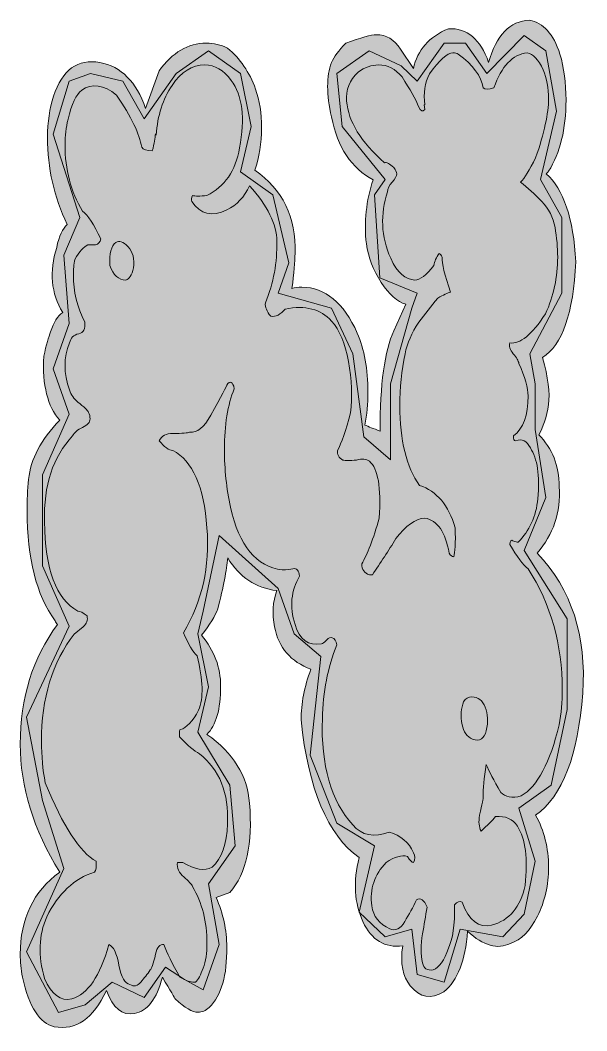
# Model space of a CAD drawing. Extents: x 320 to 1608, y -1070 to -806.
# Drawn here: x 1301.3 to 1448.8, y -1069.9 to -806.5 of the extents above; entities that cross this region are included whole.
import ezdxf

# ---------------------------------------------------------------- set-up
doc = ezdxf.new("R2010")
doc.units = 0
doc.header["$MEASUREMENT"] = 0
doc.layers.add('katman 1', color=7, linetype='Continuous')

# ---------------------------------------------------------------- blocks, each defined once
blk = doc.blocks.new('block 2')
at = {"layer": 'katman 1', "true_color": 0xffffff}
h = blk.add_hatch(color=7, dxfattribs=at)
h.dxf.hatch_style = 2
edge = h.paths.add_edge_path()
edge.add_spline(control_points=[(1447.79, -981.88), (1446.6, -998.05), (1442.52, -1008.65), (1435.53, -1013.69), (1437.77, -1017.68), (1438.89, -1022.2), (1438.89, -1027.23), (1438.89, -1031.85), (1437.93, -1036.11), (1436.01, -1039.99), (1434.09, -1043.88), (1431.73, -1046.24), (1428.95, -1047.07), (1425.63, -1048.76), (1421.91, -1047.7), (1417.8, -1043.92), (1417.27, -1051.48), (1415.22, -1056.73), (1411.64, -1059.67), (1408.32, -1061.77), (1405.4, -1061.25), (1402.88, -1058.1), (1400.89, -1055.79), (1400.23, -1052.32), (1400.9, -1047.7), (1396.25, -1048.33), (1392.8, -1046.24), (1390.55, -1041.41), (1388.29, -1036.58), (1387.96, -1031.01), (1389.55, -1024.71), (1381.33, -1018.84), (1376.29, -1006.87), (1374.43, -988.81), (1374.43, -984.62), (1375.29, -980.21), (1377, -975.59), (1371.73, -973.7), (1368.57, -970.03), (1367.51, -964.56), (1366.85, -961.21), (1367.05, -958.06), (1368.11, -955.12), (1362.65, -954.49), (1358.38, -951.65), (1355.32, -946.61), (1355.06, -949.76), (1354.19, -954.17), (1352.73, -959.84), (1352.06, -961.73), (1350.66, -964.04), (1348.53, -966.77), (1351.83, -970.76), (1353.48, -975.17), (1353.48, -979.99), (1353.48, -986.09), (1352.29, -990.28), (1349.92, -992.59), (1356.77, -997.42), (1360.46, -1003.41), (1360.99, -1010.54), (1361.91, -1021.04), (1360.2, -1028.81), (1355.85, -1033.85), (1355.85, -1033.85), (1352.29, -1035.11), (1352.29, -1035.11), (1354.13, -1039.31), (1355.06, -1043.61), (1355.06, -1048.02), (1355.19, -1055.37), (1353.68, -1060.62), (1350.53, -1063.76), (1349.6, -1064.61), (1348.62, -1065.02), (1347.57, -1065.02), (1346.13, -1065.02), (1344.15, -1063.87), (1341.66, -1061.56), (1341.53, -1061.35), (1340.41, -1059.46), (1338.31, -1055.89), (1336.87, -1061.56), (1334.44, -1064.71), (1331.02, -1065.34), (1327.87, -1065.97), (1325.44, -1063.98), (1323.73, -1059.36), (1320.32, -1066.71), (1315.79, -1069.85), (1310.14, -1068.8), (1306.33, -1067.97), (1303.57, -1063.66), (1301.87, -1055.89), (1301.47, -1053.8), (1301.28, -1051.8), (1301.28, -1049.91), (1301.28, -1040.67), (1304.7, -1033.53), (1311.56, -1028.49), (1304.7, -1017.37), (1301.28, -1006.24), (1301.28, -995.11), (1301.28, -983.14), (1304.5, -972.75), (1310.96, -963.93), (1310.7, -963.73), (1310.5, -963.41), (1310.37, -962.99), (1305.49, -956.27), (1303.06, -946.72), (1303.06, -934.33), (1303.06, -931.61), (1303.19, -928.87), (1303.45, -926.14), (1303.98, -920.9), (1306.68, -915.75), (1311.56, -910.71), (1308.39, -907.14), (1307.01, -901.58), (1307.4, -894.02), (1308.06, -891.08), (1308.66, -888.98), (1309.18, -887.72), (1309.98, -885.2), (1311.03, -883.53), (1312.35, -882.68), (1309.31, -877.65), (1308.79, -871.98), (1310.77, -865.68), (1311.42, -862.74), (1312.35, -860.75), (1313.53, -859.69), (1310.11, -852.56), (1308.39, -845), (1308.39, -837.02), (1308.39, -833.04), (1308.92, -829.46), (1309.98, -826.31), (1312.22, -819.38), (1316.23, -816.45), (1322.04, -817.5), (1327.57, -818.55), (1331.53, -822.53), (1333.9, -829.46), (1333.9, -829.46), (1337.46, -819.7), (1337.46, -819.7), (1340.89, -814.87), (1344.97, -812.46), (1349.72, -812.46), (1351.7, -812.46), (1353.54, -812.88), (1355.26, -813.72), (1358.55, -816.45), (1360.99, -820.01), (1362.57, -824.42), (1363.62, -827.37), (1364.15, -830.72), (1364.15, -834.5), (1364.15, -838.49), (1363.56, -842.17), (1362.37, -845.52), (1369.62, -850.56), (1373.12, -857.81), (1372.85, -867.25), (1372.85, -869.35), (1372.59, -872.4), (1372.06, -876.39), (1372.85, -876.18), (1373.71, -876.07), (1374.63, -876.07), (1380.69, -876.07), (1385.51, -880.06), (1389.07, -888.04), (1390.91, -892.24), (1391.83, -897.38), (1391.83, -903.47), (1391.83, -906.41), (1391.57, -909.25), (1391.04, -911.97), (1391.96, -912.4), (1393.28, -912.92), (1395, -913.55), (1395, -901.37), (1396.18, -892.66), (1398.56, -887.41), (1398.56, -887.41), (1401.72, -880.48), (1401.72, -880.48), (1399.48, -879.85), (1397.34, -877.96), (1395.29, -874.81), (1393.25, -871.66), (1391.96, -868.31), (1391.44, -864.73), (1390.78, -859.06), (1391.37, -853.5), (1393.22, -848.04), (1387.55, -845.11), (1383.93, -839.65), (1382.34, -831.67), (1381.02, -825.79), (1381.02, -821.07), (1382.34, -817.5), (1383, -816.03), (1384.25, -814.35), (1386.1, -812.46), (1390.05, -810.99), (1392.69, -810.25), (1394.01, -810.25), (1396.65, -810.25), (1398.76, -811.51), (1400.34, -814.03), (1400.34, -814.03), (1403.7, -819.07), (1403.7, -819.07), (1404.75, -814.24), (1407.78, -810.78), (1412.79, -808.68), (1417.67, -808.47), (1421.16, -811.41), (1423.27, -817.5), (1425.25, -810.35), (1428.81, -806.68), (1433.95, -806.47), (1437.51, -807.1), (1440.14, -810.05), (1441.86, -815.29), (1442.91, -818.86), (1443.44, -822.85), (1443.44, -827.26), (1443.44, -834.82), (1441.92, -841.01), (1438.89, -845.84), (1438.76, -846.05), (1438.56, -846.26), (1438.3, -846.47), (1442.78, -850.46), (1445.35, -858.12), (1446.01, -869.46), (1445.35, -882.9), (1442.45, -891.19), (1437.31, -894.34), (1438.76, -899.59), (1439.29, -903.68), (1438.89, -906.62), (1438.37, -909.98), (1437.51, -912.6), (1436.32, -914.49), (1439.88, -918.06), (1441.66, -922.58), (1441.66, -928.03), (1442.06, -934.75), (1440.14, -940.53), (1435.93, -945.35), (1444.89, -954.8), (1448.84, -966.98), (1447.79, -981.88)], knot_values=[0, 0, 0, 0, 1, 1, 1, 2, 2, 2, 3, 3, 3, 4, 4, 4, 5, 5, 5, 6, 6, 6, 7, 7, 7, 8, 8, 8, 9, 9, 9, 10, 10, 10, 11, 11, 11, 12, 12, 12, 13, 13, 13, 14, 14, 14, 15, 15, 15, 16, 16, 16, 17, 17, 17, 18, 18, 18, 19, 19, 19, 20, 20, 20, 21, 21, 21, 22, 22, 22, 23, 23, 23, 24, 24, 24, 25, 25, 25, 26, 26, 26, 27, 27, 27, 28, 28, 28, 29, 29, 29, 30, 30, 30, 31, 31, 31, 32, 32, 32, 33, 33, 33, 34, 34, 34, 35, 35, 35, 36, 36, 36, 37, 37, 37, 38, 38, 38, 39, 39, 39, 40, 40, 40, 41, 41, 41, 42, 42, 42, 43, 43, 43, 44, 44, 44, 45, 45, 45, 46, 46, 46, 47, 47, 47, 48, 48, 48, 49, 49, 49, 50, 50, 50, 51, 51, 51, 52, 52, 52, 53, 53, 53, 54, 54, 54, 55, 55, 55, 56, 56, 56, 57, 57, 57, 58, 58, 58, 59, 59, 59, 60, 60, 60, 61, 61, 61, 62, 62, 62, 63, 63, 63, 64, 64, 64, 65, 65, 65, 66, 66, 66, 67, 67, 67, 68, 68, 68, 69, 69, 69, 70, 70, 70, 71, 71, 71, 72, 72, 72, 73, 73, 73, 74, 74, 74, 75, 75, 75, 76, 76, 76, 77, 77, 77, 78, 78, 78, 79, 79, 79, 80, 80, 80, 81, 81, 81, 82, 82, 82, 83, 83, 83, 84, 84, 84, 85, 85, 85, 86, 86, 86, 86], degree=3, periodic=1)
edge = h.paths.add_edge_path()
edge.add_spline(control_points=[(1441.66, -990.07), (1442.19, -987.13), (1442.45, -984.09), (1442.45, -980.94), (1442.45, -969.18), (1439.49, -958.69), (1433.56, -949.45), (1432.24, -948.4), (1430.65, -946.3), (1428.81, -943.15), (1428.94, -942.1), (1429.2, -941.79), (1429.6, -942.2), (1430.26, -942.42), (1430.72, -942.52), (1430.98, -942.52), (1433.88, -939.58), (1435.6, -935.8), (1436.13, -931.18), (1436.65, -925.1), (1435.99, -920.69), (1434.15, -917.96), (1433.22, -916.07), (1431.97, -915.44), (1430.39, -916.07), (1429.86, -916.07), (1429.67, -915.65), (1429.8, -914.81), (1432.3, -912.92), (1433.56, -909.45), (1433.56, -904.41), (1433.56, -902.32), (1432.76, -899.48), (1431.18, -895.91), (1431.05, -895.28), (1430.56, -894.44), (1429.7, -893.39), (1428.84, -892.34), (1428.54, -891.4), (1428.81, -890.56), (1431.44, -890.98), (1434.54, -888.46), (1438.1, -883), (1440.21, -878.38), (1441.27, -873.45), (1441.27, -868.2), (1441.27, -865.68), (1441.03, -863.11), (1440.57, -860.48), (1440.11, -857.86), (1438.96, -855.6), (1437.11, -853.71), (1435.27, -851.82), (1433.42, -850.14), (1431.58, -848.67), (1432.63, -847.62), (1433.95, -845.52), (1435.53, -842.37), (1437.77, -835.87), (1438.89, -830.72), (1438.89, -826.94), (1438.89, -824.22), (1438.43, -821.7), (1437.51, -819.38), (1436.19, -816.66), (1434.81, -815.19), (1433.36, -814.98), (1429.53, -815.4), (1426.63, -818.44), (1424.66, -824.11), (1423.2, -824.53), (1422.28, -824.53), (1421.89, -824.11), (1421.36, -821.07), (1419.19, -818.13), (1415.36, -815.3), (1414.97, -815.08), (1414.51, -814.98), (1413.98, -814.98), (1412.53, -814.98), (1410.49, -816.81), (1407.85, -820.46), (1406.66, -822.82), (1406.27, -825.51), (1406.66, -828.52), (1406.66, -828.52), (1406.47, -828.52), (1406.47, -828.52), (1406.47, -828.52), (1406.66, -829.78), (1406.66, -829.78), (1406.14, -830.41), (1405.61, -830.2), (1405.08, -829.15), (1404.29, -827.05), (1402.84, -824.42), (1400.73, -821.27), (1399.02, -819.18), (1396.98, -818.12), (1394.6, -818.12), (1392.76, -818.12), (1390.98, -818.76), (1389.26, -820.01), (1387.02, -822.12), (1386.03, -824.64), (1386.3, -827.57), (1386.69, -832.82), (1389.99, -838.18), (1396.18, -843.63), (1396.71, -843.43), (1397.5, -843.84), (1398.56, -844.89), (1399.08, -845.52), (1399.35, -846.05), (1399.35, -846.47), (1399.35, -847.1), (1398.95, -847.84), (1398.16, -848.67), (1397.37, -849.51), (1396.98, -850.36), (1396.98, -851.19), (1395, -857.07), (1395.26, -862.84), (1397.77, -868.51), (1399.48, -872.29), (1401.59, -874.18), (1404.09, -874.18), (1405.41, -874.18), (1407.06, -872.92), (1409.04, -870.4), (1409.17, -869.35), (1409.63, -868.31), (1410.42, -867.25), (1410.68, -867.46), (1410.95, -867.78), (1411.21, -868.2), (1411.08, -869.88), (1411.8, -872.92), (1413.39, -877.33), (1412.6, -877.54), (1411.47, -878.07), (1410.03, -878.91), (1408.31, -881.01), (1406.66, -883.11), (1405.08, -885.2), (1403.23, -887.93), (1402.05, -890.67), (1401.52, -893.39), (1400.6, -897.8), (1400.14, -902.32), (1400.14, -906.93), (1400.14, -915.96), (1401.85, -922.89), (1405.28, -927.72), (1409.76, -929.19), (1412.86, -932.87), (1414.57, -938.74), (1414.7, -942.73), (1414.57, -945.25), (1414.18, -946.3), (1413.78, -946.3), (1413.39, -945.98), (1412.99, -945.35), (1412.07, -939.9), (1409.96, -936.85), (1406.66, -936.22), (1404.16, -936.43), (1401.65, -938.22), (1399.15, -941.57), (1397.17, -944.72), (1395.13, -947.87), (1393.02, -951.02), (1393.02, -951.02), (1392.23, -951.02), (1392.23, -951.02), (1390.91, -950.6), (1390.25, -949.66), (1390.25, -948.19), (1391.7, -945.67), (1393.22, -941.68), (1394.8, -936.22), (1395.33, -928.24), (1394.47, -923.31), (1392.23, -921.42), (1391.44, -920.79), (1390.32, -920.69), (1388.87, -921.1), (1387.15, -921.32), (1385.97, -921.32), (1385.31, -921.1), (1384.25, -920.48), (1383.79, -919.64), (1383.93, -918.59), (1384.98, -916.7), (1386.1, -913.44), (1387.29, -908.82), (1387.81, -904.63), (1387.65, -900.16), (1386.79, -895.44), (1385.93, -890.71), (1384.45, -887.2), (1382.34, -884.89), (1379.58, -881.74), (1375.55, -880.69), (1370.28, -881.74), (1369.1, -883.21), (1367.84, -883.84), (1366.53, -883.63), (1365.47, -882.37), (1365.01, -881.22), (1365.14, -880.16), (1367.25, -874.92), (1368.24, -869.57), (1368.11, -864.1), (1368.11, -859.69), (1365.73, -854.87), (1360.99, -849.62), (1359.67, -852.56), (1357.69, -854.66), (1355.06, -855.92), (1351.23, -857.81), (1348.2, -857.07), (1345.96, -853.71), (1345.83, -853.29), (1345.89, -852.77), (1346.16, -852.14), (1346.82, -852.35), (1348.07, -852.35), (1349.92, -852.14), (1354.53, -849.87), (1357.36, -845.75), (1358.42, -839.77), (1359.87, -831.94), (1359.14, -826.06), (1356.24, -822.15), (1354.27, -819.47), (1351.96, -818.12), (1349.32, -818.12), (1346.03, -818.12), (1343.19, -819.9), (1340.82, -823.45), (1338.45, -827.01), (1337.06, -831.32), (1336.67, -836.39), (1336.67, -836.39), (1336.47, -836.08), (1336.47, -836.08), (1336.47, -837.13), (1336.21, -838.59), (1335.68, -840.48), (1334.23, -840.48), (1333.31, -840.17), (1332.91, -839.54), (1332.38, -836.18), (1330.21, -831.67), (1326.39, -826), (1322.96, -823.27), (1319.93, -822.85), (1317.29, -824.74), (1315.84, -825.79), (1314.65, -828.31), (1313.73, -832.3), (1313.2, -834.4), (1312.94, -836.6), (1312.94, -838.91), (1312.94, -845.42), (1314.46, -851.19), (1317.49, -856.23), (1318.94, -857.28), (1320.52, -859.69), (1322.23, -863.47), (1322.1, -864.32), (1321.64, -864.84), (1320.85, -865.05), (1320.85, -865.05), (1318.87, -865.05), (1318.87, -865.05), (1317.82, -865.47), (1316.7, -866.73), (1315.51, -868.83), (1315.25, -870.09), (1315.12, -871.45), (1315.12, -872.92), (1315.12, -877.12), (1316.11, -881.22), (1318.08, -885.2), (1318.34, -886.89), (1317.82, -887.88), (1316.5, -888.2), (1315.18, -888.51), (1314.39, -889.3), (1314.13, -890.56), (1312.55, -894.34), (1312.55, -898.43), (1314.13, -902.84), (1314.52, -904.1), (1315.25, -905.15), (1316.3, -905.99), (1317.88, -907.25), (1318.81, -908.14), (1319.07, -908.67), (1319.33, -909.19), (1319.47, -909.77), (1319.47, -910.4), (1319.47, -911.24), (1318.81, -911.97), (1317.49, -912.6), (1316.17, -913.23), (1315.31, -913.97), (1314.92, -914.81), (1309.78, -920.27), (1307.34, -927.72), (1307.6, -937.17), (1307.73, -949.56), (1310.63, -957.32), (1316.3, -960.47), (1316.83, -960.47), (1317.62, -960.89), (1318.68, -961.73), (1318.94, -962.78), (1318.61, -963.73), (1317.69, -964.56), (1317.69, -964.56), (1315.31, -966.45), (1315.31, -966.45), (1309.65, -973.81), (1306.81, -983.14), (1306.81, -994.48), (1306.81, -998.26), (1307.14, -1001.83), (1307.8, -1005.19), (1312.41, -1016.53), (1316.83, -1023.35), (1321.05, -1025.66), (1321.18, -1027.13), (1321.05, -1028.07), (1320.66, -1028.49), (1315.33, -1030.18), (1311.17, -1034.06), (1308.19, -1040.14), (1306.08, -1044.98), (1305.89, -1050.33), (1307.6, -1056.21), (1309.44, -1060.41), (1311.8, -1062.19), (1314.69, -1061.56), (1318.89, -1060.3), (1322.1, -1055.58), (1324.33, -1047.39), (1325.51, -1047.81), (1326.4, -1049.59), (1326.99, -1052.74), (1327.58, -1055.89), (1328.53, -1057.57), (1329.84, -1057.78), (1330.89, -1058.41), (1331.84, -1058.2), (1332.7, -1057.15), (1333.55, -1056.1), (1334.37, -1055.06), (1335.16, -1054), (1335.42, -1053.8), (1335.88, -1052.43), (1336.53, -1049.91), (1336.92, -1048.02), (1337.65, -1047.18), (1338.7, -1047.39), (1339.48, -1049.49), (1340.86, -1052.32), (1342.83, -1055.89), (1344.8, -1056.94), (1346.18, -1057.36), (1346.96, -1057.15), (1347.62, -1056.52), (1348.28, -1055.32), (1348.93, -1053.53), (1349.59, -1051.75), (1349.92, -1049.59), (1349.92, -1047.07), (1349.92, -1041.41), (1348.66, -1036.47), (1346.16, -1032.27), (1345.89, -1031.64), (1345.14, -1030.81), (1343.89, -1029.75), (1342.63, -1028.7), (1342.07, -1027.45), (1342.2, -1025.97), (1342.2, -1025.97), (1343.59, -1025.97), (1343.59, -1025.97), (1346.75, -1027.86), (1349.32, -1028.29), (1351.3, -1027.23), (1353.8, -1024.93), (1355.12, -1021.15), (1355.26, -1015.9), (1355.65, -1007.92), (1353.21, -1001.83), (1347.94, -997.63), (1346.62, -997), (1344.91, -995.53), (1342.8, -993.22), (1342.67, -991.96), (1342.73, -991.33), (1343, -991.33), (1344.58, -990.91), (1346.16, -989.24), (1347.74, -986.29), (1349.06, -983.14), (1348.93, -978.42), (1347.35, -972.12), (1346.29, -971.07), (1345.1, -969.08), (1343.79, -966.14), (1348.66, -957.95), (1350.71, -948.82), (1349.92, -938.74), (1349.13, -928.03), (1346.16, -921.32), (1341.02, -918.59), (1339.96, -918.59), (1338.78, -917.75), (1337.46, -916.07), (1338.12, -914.81), (1339.3, -914.18), (1341.02, -914.18), (1343.52, -914.18), (1344.97, -914.07), (1345.37, -913.86), (1347.35, -914.07), (1349.19, -912.6), (1350.91, -909.45), (1353.67, -904.41), (1355.06, -901.79), (1355.06, -901.58), (1355.98, -900.32), (1356.64, -900.63), (1357.03, -902.52), (1355.32, -906.73), (1354.46, -911.97), (1354.46, -918.27), (1354.46, -923.52), (1354.99, -928.56), (1356.05, -933.39), (1358.29, -943.46), (1362.77, -948.93), (1369.49, -949.76), (1369.75, -949.76), (1370.68, -949.66), (1372.26, -949.45), (1373.31, -949.24), (1373.91, -949.87), (1374.04, -951.34), (1371.8, -955.12), (1371.4, -959.32), (1372.85, -963.93), (1374.04, -967.92), (1376.34, -969.6), (1379.77, -968.97), (1380.04, -968.97), (1380.47, -968.66), (1381.06, -968.03), (1381.65, -967.4), (1382.15, -967.19), (1382.54, -967.4), (1383.2, -967.61), (1383.59, -968.24), (1383.73, -969.29), (1381.36, -975.17), (1380.1, -981.57), (1379.97, -988.5), (1379.58, -1000.68), (1382.21, -1009.91), (1387.88, -1016.21), (1390.25, -1018.94), (1393.42, -1019.57), (1397.37, -1018.1), (1400.4, -1018.94), (1402.51, -1020.73), (1403.7, -1023.45), (1404.22, -1024.3), (1404.22, -1025.14), (1403.7, -1025.97), (1403.3, -1025.97), (1402.77, -1025.45), (1402.12, -1024.4), (1400.66, -1023.98), (1398.82, -1024.51), (1396.58, -1025.97), (1393.55, -1029.12), (1392.29, -1032.9), (1392.82, -1037.31), (1393.22, -1040.04), (1394.8, -1042.03), (1397.57, -1043.29), (1399.02, -1043.92), (1400.3, -1043.29), (1401.42, -1041.41), (1402.54, -1039.52), (1403.57, -1037.63), (1404.49, -1035.74), (1405.54, -1035.11), (1406.47, -1035.74), (1407.26, -1037.63), (1406.86, -1039.94), (1406.47, -1042.25), (1406.07, -1044.55), (1405.54, -1047.5), (1405.54, -1050.02), (1406.07, -1052.11), (1406.33, -1053.58), (1407.26, -1054.21), (1408.84, -1054), (1410.42, -1053.37), (1411.74, -1051.48), (1412.79, -1048.33), (1413.98, -1046.03), (1414.51, -1042.25), (1414.38, -1037), (1415.17, -1036.16), (1415.82, -1035.95), (1416.35, -1036.37), (1418.2, -1041.2), (1420.77, -1043.19), (1424.06, -1042.35), (1428.68, -1041.09), (1431.58, -1037.63), (1432.76, -1031.96), (1433.56, -1025.03), (1432.89, -1019.89), (1430.79, -1016.53), (1429.6, -1014.64), (1427.69, -1013.8), (1425.05, -1014.01), (1424.26, -1015.06), (1423.01, -1016.32), (1421.3, -1017.79), (1420.77, -1016.74), (1420.63, -1015.38), (1420.9, -1013.69), (1421.56, -1010.75), (1421.89, -1009.18), (1421.89, -1008.97), (1421.76, -1006.87), (1422.02, -1004.04), (1422.68, -1000.46), (1423.34, -1002.15), (1424.59, -1004.56), (1426.44, -1007.71), (1427.62, -1008.97), (1429.4, -1009.28), (1431.78, -1008.65), (1435.99, -1006.13), (1439.29, -999.94), (1441.66, -990.07)], knot_values=[0, 0, 0, 0, 1, 1, 1, 2, 2, 2, 3, 3, 3, 4, 4, 4, 5, 5, 5, 6, 6, 6, 7, 7, 7, 8, 8, 8, 9, 9, 9, 10, 10, 10, 11, 11, 11, 12, 12, 12, 13, 13, 13, 14, 14, 14, 15, 15, 15, 16, 16, 16, 17, 17, 17, 18, 18, 18, 19, 19, 19, 20, 20, 20, 21, 21, 21, 22, 22, 22, 23, 23, 23, 24, 24, 24, 25, 25, 25, 26, 26, 26, 27, 27, 27, 28, 28, 28, 29, 29, 29, 30, 30, 30, 31, 31, 31, 32, 32, 32, 33, 33, 33, 34, 34, 34, 35, 35, 35, 36, 36, 36, 37, 37, 37, 38, 38, 38, 39, 39, 39, 40, 40, 40, 41, 41, 41, 42, 42, 42, 43, 43, 43, 44, 44, 44, 45, 45, 45, 46, 46, 46, 47, 47, 47, 48, 48, 48, 49, 49, 49, 50, 50, 50, 51, 51, 51, 52, 52, 52, 53, 53, 53, 54, 54, 54, 55, 55, 55, 56, 56, 56, 57, 57, 57, 58, 58, 58, 59, 59, 59, 60, 60, 60, 61, 61, 61, 62, 62, 62, 63, 63, 63, 64, 64, 64, 65, 65, 65, 66, 66, 66, 67, 67, 67, 68, 68, 68, 69, 69, 69, 70, 70, 70, 71, 71, 71, 72, 72, 72, 73, 73, 73, 74, 74, 74, 75, 75, 75, 76, 76, 76, 77, 77, 77, 78, 78, 78, 79, 79, 79, 80, 80, 80, 81, 81, 81, 82, 82, 82, 83, 83, 83, 84, 84, 84, 85, 85, 85, 86, 86, 86, 87, 87, 87, 88, 88, 88, 89, 89, 89, 90, 90, 90, 91, 91, 91, 92, 92, 92, 93, 93, 93, 94, 94, 94, 95, 95, 95, 96, 96, 96, 97, 97, 97, 98, 98, 98, 99, 99, 99, 100, 100, 100, 101, 101, 101, 102, 102, 102, 103, 103, 103, 104, 104, 104, 105, 105, 105, 106, 106, 106, 107, 107, 107, 108, 108, 108, 109, 109, 109, 110, 110, 110, 111, 111, 111, 112, 112, 112, 113, 113, 113, 114, 114, 114, 115, 115, 115, 116, 116, 116, 117, 117, 117, 118, 118, 118, 119, 119, 119, 120, 120, 120, 121, 121, 121, 122, 122, 122, 123, 123, 123, 124, 124, 124, 125, 125, 125, 126, 126, 126, 127, 127, 127, 128, 128, 128, 129, 129, 129, 130, 130, 130, 131, 131, 131, 132, 132, 132, 133, 133, 133, 134, 134, 134, 135, 135, 135, 136, 136, 136, 137, 137, 137, 138, 138, 138, 139, 139, 139, 140, 140, 140, 141, 141, 141, 142, 142, 142, 143, 143, 143, 144, 144, 144, 145, 145, 145, 146, 146, 146, 147, 147, 147, 148, 148, 148, 149, 149, 149, 150, 150, 150, 151, 151, 151, 152, 152, 152, 153, 153, 153, 154, 154, 154, 155, 155, 155, 156, 156, 156, 157, 157, 157, 158, 158, 158, 159, 159, 159, 160, 160, 160, 161, 161, 161, 162, 162, 162, 163, 163, 163, 164, 164, 164, 165, 165, 165, 166, 166, 166, 167, 167, 167, 168, 168, 168, 169, 169, 169, 170, 170, 170, 171, 171, 171, 172, 172, 172, 173, 173, 173, 174, 174, 174, 175, 175, 175, 176, 176, 176, 177, 177, 177, 178, 178, 178, 179, 179, 179, 180, 180, 180, 181, 181, 181, 182, 182, 182, 183, 183, 183, 184, 184, 184, 185, 185, 185, 185], degree=3, periodic=1)
edge = h.paths.add_edge_path()
edge.add_spline(control_points=[(1330.74, -871.03), (1330.34, -872.92), (1329.68, -873.97), (1328.76, -874.18), (1326.91, -874.18), (1325.53, -872.92), (1324.61, -870.4), (1324.47, -867.25), (1325, -865.26), (1326.19, -864.42), (1326.98, -863.79), (1328.03, -864.16), (1329.35, -865.52), (1330.67, -866.89), (1331.13, -868.72), (1330.74, -871.03)], knot_values=[0, 0, 0, 0, 1, 1, 1, 2, 2, 2, 3, 3, 3, 4, 4, 4, 5, 5, 5, 5], degree=3, periodic=1)
edge = h.paths.add_edge_path()
edge.add_spline(control_points=[(1422.68, -991.65), (1422.15, -993.75), (1420.97, -994.48), (1419.12, -993.85), (1417.67, -993.22), (1416.75, -991.96), (1416.35, -990.07), (1415.96, -987.77), (1416.09, -985.77), (1416.75, -984.09), (1417.27, -983.25), (1418, -982.83), (1418.92, -982.83), (1420.51, -982.83), (1421.66, -983.73), (1422.38, -985.51), (1423.11, -987.29), (1423.2, -989.34), (1422.68, -991.65)], knot_values=[0, 0, 0, 0, 1, 1, 1, 2, 2, 2, 3, 3, 3, 4, 4, 4, 5, 5, 5, 6, 6, 6, 6], degree=3, periodic=1)
at = {"layer": 'katman 1', "lineweight": 0}
for points, knots in [([(1447.79, -981.88), (1446.6, -998.05), (1442.52, -1008.65), (1435.53, -1013.69), (1437.77, -1017.68), (1438.89, -1022.2), (1438.89, -1027.23), (1438.89, -1031.85), (1437.93, -1036.11), (1436.01, -1039.99), (1434.09, -1043.88), (1431.73, -1046.24), (1428.95, -1047.07), (1425.63, -1048.76), (1421.91, -1047.7), (1417.8, -1043.92), (1417.27, -1051.48), (1415.22, -1056.73), (1411.64, -1059.67), (1408.32, -1061.77), (1405.4, -1061.25), (1402.88, -1058.1), (1400.89, -1055.79), (1400.23, -1052.32), (1400.9, -1047.7), (1396.25, -1048.33), (1392.8, -1046.24), (1390.55, -1041.41), (1388.29, -1036.58), (1387.96, -1031.01), (1389.55, -1024.71), (1381.33, -1018.84), (1376.29, -1006.87), (1374.43, -988.81), (1374.43, -984.62), (1375.29, -980.21), (1377, -975.59), (1371.73, -973.7), (1368.57, -970.03), (1367.51, -964.56), (1366.85, -961.21), (1367.05, -958.06), (1368.11, -955.12), (1362.65, -954.49), (1358.38, -951.65), (1355.32, -946.61), (1355.06, -949.76), (1354.19, -954.17), (1352.73, -959.84), (1352.06, -961.73), (1350.66, -964.04), (1348.53, -966.77), (1351.83, -970.76), (1353.48, -975.17), (1353.48, -979.99), (1353.48, -986.09), (1352.29, -990.28), (1349.92, -992.59), (1356.77, -997.42), (1360.46, -1003.41), (1360.99, -1010.54), (1361.91, -1021.04), (1360.2, -1028.81), (1355.85, -1033.85), (1355.85, -1033.85), (1352.29, -1035.11), (1352.29, -1035.11), (1354.13, -1039.31), (1355.06, -1043.61), (1355.06, -1048.02), (1355.19, -1055.37), (1353.68, -1060.62), (1350.53, -1063.76), (1349.6, -1064.61), (1348.62, -1065.02), (1347.57, -1065.02), (1346.13, -1065.02), (1344.15, -1063.87), (1341.66, -1061.56), (1341.53, -1061.35), (1340.41, -1059.46), (1338.31, -1055.89), (1336.87, -1061.56), (1334.44, -1064.71), (1331.02, -1065.34), (1327.87, -1065.97), (1325.44, -1063.98), (1323.73, -1059.36), (1320.32, -1066.71), (1315.79, -1069.85), (1310.14, -1068.8), (1306.33, -1067.97), (1303.57, -1063.66), (1301.87, -1055.89), (1301.47, -1053.8), (1301.28, -1051.8), (1301.28, -1049.91), (1301.28, -1040.67), (1304.7, -1033.53), (1311.56, -1028.49), (1304.7, -1017.37), (1301.28, -1006.24), (1301.28, -995.11), (1301.28, -983.14), (1304.5, -972.75), (1310.96, -963.93), (1310.7, -963.73), (1310.5, -963.41), (1310.37, -962.99), (1305.49, -956.27), (1303.06, -946.72), (1303.06, -934.33), (1303.06, -931.61), (1303.19, -928.87), (1303.45, -926.14), (1303.98, -920.9), (1306.68, -915.75), (1311.56, -910.71), (1308.39, -907.14), (1307.01, -901.58), (1307.4, -894.02), (1308.06, -891.08), (1308.66, -888.98), (1309.18, -887.72), (1309.98, -885.2), (1311.03, -883.53), (1312.35, -882.68), (1309.31, -877.65), (1308.79, -871.98), (1310.77, -865.68), (1311.42, -862.74), (1312.35, -860.75), (1313.53, -859.69), (1310.11, -852.56), (1308.39, -845), (1308.39, -837.02), (1308.39, -833.04), (1308.92, -829.46), (1309.98, -826.31), (1312.22, -819.38), (1316.23, -816.45), (1322.04, -817.5), (1327.57, -818.55), (1331.53, -822.53), (1333.9, -829.46), (1333.9, -829.46), (1337.46, -819.7), (1337.46, -819.7), (1340.89, -814.87), (1344.97, -812.46), (1349.72, -812.46), (1351.7, -812.46), (1353.54, -812.88), (1355.26, -813.72), (1358.55, -816.45), (1360.99, -820.01), (1362.57, -824.42), (1363.62, -827.37), (1364.15, -830.72), (1364.15, -834.5), (1364.15, -838.49), (1363.56, -842.17), (1362.37, -845.52), (1369.62, -850.56), (1373.12, -857.81), (1372.85, -867.25), (1372.85, -869.35), (1372.59, -872.4), (1372.06, -876.39), (1372.85, -876.18), (1373.71, -876.07), (1374.63, -876.07), (1380.69, -876.07), (1385.51, -880.06), (1389.07, -888.04), (1390.91, -892.24), (1391.83, -897.38), (1391.83, -903.47), (1391.83, -906.41), (1391.57, -909.25), (1391.04, -911.97), (1391.96, -912.4), (1393.28, -912.92), (1395, -913.55), (1395, -901.37), (1396.18, -892.66), (1398.56, -887.41), (1398.56, -887.41), (1401.72, -880.48), (1401.72, -880.48), (1399.48, -879.85), (1397.34, -877.96), (1395.29, -874.81), (1393.25, -871.66), (1391.96, -868.31), (1391.44, -864.73), (1390.78, -859.06), (1391.37, -853.5), (1393.22, -848.04), (1387.55, -845.11), (1383.93, -839.65), (1382.34, -831.67), (1381.02, -825.79), (1381.02, -821.07), (1382.34, -817.5), (1383, -816.03), (1384.25, -814.35), (1386.1, -812.46), (1390.05, -810.99), (1392.69, -810.25), (1394.01, -810.25), (1396.65, -810.25), (1398.76, -811.51), (1400.34, -814.03), (1400.34, -814.03), (1403.7, -819.07), (1403.7, -819.07), (1404.75, -814.24), (1407.78, -810.78), (1412.79, -808.68), (1417.67, -808.47), (1421.16, -811.41), (1423.27, -817.5), (1425.25, -810.35), (1428.81, -806.68), (1433.95, -806.47), (1437.51, -807.1), (1440.14, -810.05), (1441.86, -815.29), (1442.91, -818.86), (1443.44, -822.85), (1443.44, -827.26), (1443.44, -834.82), (1441.92, -841.01), (1438.89, -845.84), (1438.76, -846.05), (1438.56, -846.26), (1438.3, -846.47), (1442.78, -850.46), (1445.35, -858.12), (1446.01, -869.46), (1445.35, -882.9), (1442.45, -891.19), (1437.31, -894.34), (1438.76, -899.59), (1439.29, -903.68), (1438.89, -906.62), (1438.37, -909.98), (1437.51, -912.6), (1436.32, -914.49), (1439.88, -918.06), (1441.66, -922.58), (1441.66, -928.03), (1442.06, -934.75), (1440.14, -940.53), (1435.93, -945.35), (1444.89, -954.8), (1448.84, -966.98), (1447.79, -981.88)], [0, 0, 0, 0, 1, 1, 1, 2, 2, 2, 3, 3, 3, 4, 4, 4, 5, 5, 5, 6, 6, 6, 7, 7, 7, 8, 8, 8, 9, 9, 9, 10, 10, 10, 11, 11, 11, 12, 12, 12, 13, 13, 13, 14, 14, 14, 15, 15, 15, 16, 16, 16, 17, 17, 17, 18, 18, 18, 19, 19, 19, 20, 20, 20, 21, 21, 21, 22, 22, 22, 23, 23, 23, 24, 24, 24, 25, 25, 25, 26, 26, 26, 27, 27, 27, 28, 28, 28, 29, 29, 29, 30, 30, 30, 31, 31, 31, 32, 32, 32, 33, 33, 33, 34, 34, 34, 35, 35, 35, 36, 36, 36, 37, 37, 37, 38, 38, 38, 39, 39, 39, 40, 40, 40, 41, 41, 41, 42, 42, 42, 43, 43, 43, 44, 44, 44, 45, 45, 45, 46, 46, 46, 47, 47, 47, 48, 48, 48, 49, 49, 49, 50, 50, 50, 51, 51, 51, 52, 52, 52, 53, 53, 53, 54, 54, 54, 55, 55, 55, 56, 56, 56, 57, 57, 57, 58, 58, 58, 59, 59, 59, 60, 60, 60, 61, 61, 61, 62, 62, 62, 63, 63, 63, 64, 64, 64, 65, 65, 65, 66, 66, 66, 67, 67, 67, 68, 68, 68, 69, 69, 69, 70, 70, 70, 71, 71, 71, 72, 72, 72, 73, 73, 73, 74, 74, 74, 75, 75, 75, 76, 76, 76, 77, 77, 77, 78, 78, 78, 79, 79, 79, 80, 80, 80, 81, 81, 81, 82, 82, 82, 83, 83, 83, 84, 84, 84, 85, 85, 85, 86, 86, 86, 86]), ([(1441.66, -990.07), (1442.19, -987.13), (1442.45, -984.09), (1442.45, -980.94), (1442.45, -969.18), (1439.49, -958.69), (1433.56, -949.45), (1432.24, -948.4), (1430.65, -946.3), (1428.81, -943.15), (1428.94, -942.1), (1429.2, -941.79), (1429.6, -942.2), (1430.26, -942.42), (1430.72, -942.52), (1430.98, -942.52), (1433.88, -939.58), (1435.6, -935.8), (1436.13, -931.18), (1436.65, -925.1), (1435.99, -920.69), (1434.15, -917.96), (1433.22, -916.07), (1431.97, -915.44), (1430.39, -916.07), (1429.86, -916.07), (1429.67, -915.65), (1429.8, -914.81), (1432.3, -912.92), (1433.56, -909.45), (1433.56, -904.41), (1433.56, -902.32), (1432.76, -899.48), (1431.18, -895.91), (1431.05, -895.28), (1430.56, -894.44), (1429.7, -893.39), (1428.84, -892.34), (1428.54, -891.4), (1428.81, -890.56), (1431.44, -890.98), (1434.54, -888.46), (1438.1, -883), (1440.21, -878.38), (1441.27, -873.45), (1441.27, -868.2), (1441.27, -865.68), (1441.03, -863.11), (1440.57, -860.48), (1440.11, -857.86), (1438.96, -855.6), (1437.11, -853.71), (1435.27, -851.82), (1433.42, -850.14), (1431.58, -848.67), (1432.63, -847.62), (1433.95, -845.52), (1435.53, -842.37), (1437.77, -835.87), (1438.89, -830.72), (1438.89, -826.94), (1438.89, -824.22), (1438.43, -821.7), (1437.51, -819.38), (1436.19, -816.66), (1434.81, -815.19), (1433.36, -814.98), (1429.53, -815.4), (1426.63, -818.44), (1424.66, -824.11), (1423.2, -824.53), (1422.28, -824.53), (1421.89, -824.11), (1421.36, -821.07), (1419.19, -818.13), (1415.36, -815.3), (1414.97, -815.08), (1414.51, -814.98), (1413.98, -814.98), (1412.53, -814.98), (1410.49, -816.81), (1407.85, -820.46), (1406.66, -822.82), (1406.27, -825.51), (1406.66, -828.52), (1406.66, -828.52), (1406.47, -828.52), (1406.47, -828.52), (1406.47, -828.52), (1406.66, -829.78), (1406.66, -829.78), (1406.14, -830.41), (1405.61, -830.2), (1405.08, -829.15), (1404.29, -827.05), (1402.84, -824.42), (1400.73, -821.27), (1399.02, -819.18), (1396.98, -818.12), (1394.6, -818.12), (1392.76, -818.12), (1390.98, -818.76), (1389.26, -820.01), (1387.02, -822.12), (1386.03, -824.64), (1386.3, -827.57), (1386.69, -832.82), (1389.99, -838.18), (1396.18, -843.63), (1396.71, -843.43), (1397.5, -843.84), (1398.56, -844.89), (1399.08, -845.52), (1399.35, -846.05), (1399.35, -846.47), (1399.35, -847.1), (1398.95, -847.84), (1398.16, -848.67), (1397.37, -849.51), (1396.98, -850.36), (1396.98, -851.19), (1395, -857.07), (1395.26, -862.84), (1397.77, -868.51), (1399.48, -872.29), (1401.59, -874.18), (1404.09, -874.18), (1405.41, -874.18), (1407.06, -872.92), (1409.04, -870.4), (1409.17, -869.35), (1409.63, -868.31), (1410.42, -867.25), (1410.68, -867.46), (1410.95, -867.78), (1411.21, -868.2), (1411.08, -869.88), (1411.8, -872.92), (1413.39, -877.33), (1412.6, -877.54), (1411.47, -878.07), (1410.03, -878.91), (1408.31, -881.01), (1406.66, -883.11), (1405.08, -885.2), (1403.23, -887.93), (1402.05, -890.67), (1401.52, -893.39), (1400.6, -897.8), (1400.14, -902.32), (1400.14, -906.93), (1400.14, -915.96), (1401.85, -922.89), (1405.28, -927.72), (1409.76, -929.19), (1412.86, -932.87), (1414.57, -938.74), (1414.7, -942.73), (1414.57, -945.25), (1414.18, -946.3), (1413.78, -946.3), (1413.39, -945.98), (1412.99, -945.35), (1412.07, -939.9), (1409.96, -936.85), (1406.66, -936.22), (1404.16, -936.43), (1401.65, -938.22), (1399.15, -941.57), (1397.17, -944.72), (1395.13, -947.87), (1393.02, -951.02), (1393.02, -951.02), (1392.23, -951.02), (1392.23, -951.02), (1390.91, -950.6), (1390.25, -949.66), (1390.25, -948.19), (1391.7, -945.67), (1393.22, -941.68), (1394.8, -936.22), (1395.33, -928.24), (1394.47, -923.31), (1392.23, -921.42), (1391.44, -920.79), (1390.32, -920.69), (1388.87, -921.1), (1387.15, -921.32), (1385.97, -921.32), (1385.31, -921.1), (1384.25, -920.48), (1383.79, -919.64), (1383.93, -918.59), (1384.98, -916.7), (1386.1, -913.44), (1387.29, -908.82), (1387.81, -904.63), (1387.65, -900.16), (1386.79, -895.44), (1385.93, -890.71), (1384.45, -887.2), (1382.34, -884.89), (1379.58, -881.74), (1375.55, -880.69), (1370.28, -881.74), (1369.1, -883.21), (1367.84, -883.84), (1366.53, -883.63), (1365.47, -882.37), (1365.01, -881.22), (1365.14, -880.16), (1367.25, -874.92), (1368.24, -869.57), (1368.11, -864.1), (1368.11, -859.69), (1365.73, -854.87), (1360.99, -849.62), (1359.67, -852.56), (1357.69, -854.66), (1355.06, -855.92), (1351.23, -857.81), (1348.2, -857.07), (1345.96, -853.71), (1345.83, -853.29), (1345.89, -852.77), (1346.16, -852.14), (1346.82, -852.35), (1348.07, -852.35), (1349.92, -852.14), (1354.53, -849.87), (1357.36, -845.75), (1358.42, -839.77), (1359.87, -831.94), (1359.14, -826.06), (1356.24, -822.15), (1354.27, -819.47), (1351.96, -818.12), (1349.32, -818.12), (1346.03, -818.12), (1343.19, -819.9), (1340.82, -823.45), (1338.45, -827.01), (1337.06, -831.32), (1336.67, -836.39), (1336.67, -836.39), (1336.47, -836.08), (1336.47, -836.08), (1336.47, -837.13), (1336.21, -838.59), (1335.68, -840.48), (1334.23, -840.48), (1333.31, -840.17), (1332.91, -839.54), (1332.38, -836.18), (1330.21, -831.67), (1326.39, -826), (1322.96, -823.27), (1319.93, -822.85), (1317.29, -824.74), (1315.84, -825.79), (1314.65, -828.31), (1313.73, -832.3), (1313.2, -834.4), (1312.94, -836.6), (1312.94, -838.91), (1312.94, -845.42), (1314.46, -851.19), (1317.49, -856.23), (1318.94, -857.28), (1320.52, -859.69), (1322.23, -863.47), (1322.1, -864.32), (1321.64, -864.84), (1320.85, -865.05), (1320.85, -865.05), (1318.87, -865.05), (1318.87, -865.05), (1317.82, -865.47), (1316.7, -866.73), (1315.51, -868.83), (1315.25, -870.09), (1315.12, -871.45), (1315.12, -872.92), (1315.12, -877.12), (1316.11, -881.22), (1318.08, -885.2), (1318.34, -886.89), (1317.82, -887.88), (1316.5, -888.2), (1315.18, -888.51), (1314.39, -889.3), (1314.13, -890.56), (1312.55, -894.34), (1312.55, -898.43), (1314.13, -902.84), (1314.52, -904.1), (1315.25, -905.15), (1316.3, -905.99), (1317.88, -907.25), (1318.81, -908.14), (1319.07, -908.67), (1319.33, -909.19), (1319.47, -909.77), (1319.47, -910.4), (1319.47, -911.24), (1318.81, -911.97), (1317.49, -912.6), (1316.17, -913.23), (1315.31, -913.97), (1314.92, -914.81), (1309.78, -920.27), (1307.34, -927.72), (1307.6, -937.17), (1307.73, -949.56), (1310.63, -957.32), (1316.3, -960.47), (1316.83, -960.47), (1317.62, -960.89), (1318.68, -961.73), (1318.94, -962.78), (1318.61, -963.73), (1317.69, -964.56), (1317.69, -964.56), (1315.31, -966.45), (1315.31, -966.45), (1309.65, -973.81), (1306.81, -983.14), (1306.81, -994.48), (1306.81, -998.26), (1307.14, -1001.83), (1307.8, -1005.19), (1312.41, -1016.53), (1316.83, -1023.35), (1321.05, -1025.66), (1321.18, -1027.13), (1321.05, -1028.07), (1320.66, -1028.49), (1315.33, -1030.18), (1311.17, -1034.06), (1308.19, -1040.14), (1306.08, -1044.98), (1305.89, -1050.33), (1307.6, -1056.21), (1309.44, -1060.41), (1311.8, -1062.19), (1314.69, -1061.56), (1318.89, -1060.3), (1322.1, -1055.58), (1324.33, -1047.39), (1325.51, -1047.81), (1326.4, -1049.59), (1326.99, -1052.74), (1327.58, -1055.89), (1328.53, -1057.57), (1329.84, -1057.78), (1330.89, -1058.41), (1331.84, -1058.2), (1332.7, -1057.15), (1333.55, -1056.1), (1334.37, -1055.06), (1335.16, -1054), (1335.42, -1053.8), (1335.88, -1052.43), (1336.53, -1049.91), (1336.92, -1048.02), (1337.65, -1047.18), (1338.7, -1047.39), (1339.48, -1049.49), (1340.86, -1052.32), (1342.83, -1055.89), (1344.8, -1056.94), (1346.18, -1057.36), (1346.96, -1057.15), (1347.62, -1056.52), (1348.28, -1055.32), (1348.93, -1053.53), (1349.59, -1051.75), (1349.92, -1049.59), (1349.92, -1047.07), (1349.92, -1041.41), (1348.66, -1036.47), (1346.16, -1032.27), (1345.89, -1031.64), (1345.14, -1030.81), (1343.89, -1029.75), (1342.63, -1028.7), (1342.07, -1027.45), (1342.2, -1025.97), (1342.2, -1025.97), (1343.59, -1025.97), (1343.59, -1025.97), (1346.75, -1027.86), (1349.32, -1028.29), (1351.3, -1027.23), (1353.8, -1024.93), (1355.12, -1021.15), (1355.26, -1015.9), (1355.65, -1007.92), (1353.21, -1001.83), (1347.94, -997.63), (1346.62, -997), (1344.91, -995.53), (1342.8, -993.22), (1342.67, -991.96), (1342.73, -991.33), (1343, -991.33), (1344.58, -990.91), (1346.16, -989.24), (1347.74, -986.29), (1349.06, -983.14), (1348.93, -978.42), (1347.35, -972.12), (1346.29, -971.07), (1345.1, -969.08), (1343.79, -966.14), (1348.66, -957.95), (1350.71, -948.82), (1349.92, -938.74), (1349.13, -928.03), (1346.16, -921.32), (1341.02, -918.59), (1339.96, -918.59), (1338.78, -917.75), (1337.46, -916.07), (1338.12, -914.81), (1339.3, -914.18), (1341.02, -914.18), (1343.52, -914.18), (1344.97, -914.07), (1345.37, -913.86), (1347.35, -914.07), (1349.19, -912.6), (1350.91, -909.45), (1353.67, -904.41), (1355.06, -901.79), (1355.06, -901.58), (1355.98, -900.32), (1356.64, -900.63), (1357.03, -902.52), (1355.32, -906.73), (1354.46, -911.97), (1354.46, -918.27), (1354.46, -923.52), (1354.99, -928.56), (1356.05, -933.39), (1358.29, -943.46), (1362.77, -948.93), (1369.49, -949.76), (1369.75, -949.76), (1370.68, -949.66), (1372.26, -949.45), (1373.31, -949.24), (1373.91, -949.87), (1374.04, -951.34), (1371.8, -955.12), (1371.4, -959.32), (1372.85, -963.93), (1374.04, -967.92), (1376.34, -969.6), (1379.77, -968.97), (1380.04, -968.97), (1380.47, -968.66), (1381.06, -968.03), (1381.65, -967.4), (1382.15, -967.19), (1382.54, -967.4), (1383.2, -967.61), (1383.59, -968.24), (1383.73, -969.29), (1381.36, -975.17), (1380.1, -981.57), (1379.97, -988.5), (1379.58, -1000.68), (1382.21, -1009.91), (1387.88, -1016.21), (1390.25, -1018.94), (1393.42, -1019.57), (1397.37, -1018.1), (1400.4, -1018.94), (1402.51, -1020.73), (1403.7, -1023.45), (1404.22, -1024.3), (1404.22, -1025.14), (1403.7, -1025.97), (1403.3, -1025.97), (1402.77, -1025.45), (1402.12, -1024.4), (1400.66, -1023.98), (1398.82, -1024.51), (1396.58, -1025.97), (1393.55, -1029.12), (1392.29, -1032.9), (1392.82, -1037.31), (1393.22, -1040.04), (1394.8, -1042.03), (1397.57, -1043.29), (1399.02, -1043.92), (1400.3, -1043.29), (1401.42, -1041.41), (1402.54, -1039.52), (1403.57, -1037.63), (1404.49, -1035.74), (1405.54, -1035.11), (1406.47, -1035.74), (1407.26, -1037.63), (1406.86, -1039.94), (1406.47, -1042.25), (1406.07, -1044.55), (1405.54, -1047.5), (1405.54, -1050.02), (1406.07, -1052.11), (1406.33, -1053.58), (1407.26, -1054.21), (1408.84, -1054), (1410.42, -1053.37), (1411.74, -1051.48), (1412.79, -1048.33), (1413.98, -1046.03), (1414.51, -1042.25), (1414.38, -1037), (1415.17, -1036.16), (1415.82, -1035.95), (1416.35, -1036.37), (1418.2, -1041.2), (1420.77, -1043.19), (1424.06, -1042.35), (1428.68, -1041.09), (1431.58, -1037.63), (1432.76, -1031.96), (1433.56, -1025.03), (1432.89, -1019.89), (1430.79, -1016.53), (1429.6, -1014.64), (1427.69, -1013.8), (1425.05, -1014.01), (1424.26, -1015.06), (1423.01, -1016.32), (1421.3, -1017.79), (1420.77, -1016.74), (1420.63, -1015.38), (1420.9, -1013.69), (1421.56, -1010.75), (1421.89, -1009.18), (1421.89, -1008.97), (1421.76, -1006.87), (1422.02, -1004.04), (1422.68, -1000.46), (1423.34, -1002.15), (1424.59, -1004.56), (1426.44, -1007.71), (1427.62, -1008.97), (1429.4, -1009.28), (1431.78, -1008.65), (1435.99, -1006.13), (1439.29, -999.94), (1441.66, -990.07)], [0, 0, 0, 0, 1, 1, 1, 2, 2, 2, 3, 3, 3, 4, 4, 4, 5, 5, 5, 6, 6, 6, 7, 7, 7, 8, 8, 8, 9, 9, 9, 10, 10, 10, 11, 11, 11, 12, 12, 12, 13, 13, 13, 14, 14, 14, 15, 15, 15, 16, 16, 16, 17, 17, 17, 18, 18, 18, 19, 19, 19, 20, 20, 20, 21, 21, 21, 22, 22, 22, 23, 23, 23, 24, 24, 24, 25, 25, 25, 26, 26, 26, 27, 27, 27, 28, 28, 28, 29, 29, 29, 30, 30, 30, 31, 31, 31, 32, 32, 32, 33, 33, 33, 34, 34, 34, 35, 35, 35, 36, 36, 36, 37, 37, 37, 38, 38, 38, 39, 39, 39, 40, 40, 40, 41, 41, 41, 42, 42, 42, 43, 43, 43, 44, 44, 44, 45, 45, 45, 46, 46, 46, 47, 47, 47, 48, 48, 48, 49, 49, 49, 50, 50, 50, 51, 51, 51, 52, 52, 52, 53, 53, 53, 54, 54, 54, 55, 55, 55, 56, 56, 56, 57, 57, 57, 58, 58, 58, 59, 59, 59, 60, 60, 60, 61, 61, 61, 62, 62, 62, 63, 63, 63, 64, 64, 64, 65, 65, 65, 66, 66, 66, 67, 67, 67, 68, 68, 68, 69, 69, 69, 70, 70, 70, 71, 71, 71, 72, 72, 72, 73, 73, 73, 74, 74, 74, 75, 75, 75, 76, 76, 76, 77, 77, 77, 78, 78, 78, 79, 79, 79, 80, 80, 80, 81, 81, 81, 82, 82, 82, 83, 83, 83, 84, 84, 84, 85, 85, 85, 86, 86, 86, 87, 87, 87, 88, 88, 88, 89, 89, 89, 90, 90, 90, 91, 91, 91, 92, 92, 92, 93, 93, 93, 94, 94, 94, 95, 95, 95, 96, 96, 96, 97, 97, 97, 98, 98, 98, 99, 99, 99, 100, 100, 100, 101, 101, 101, 102, 102, 102, 103, 103, 103, 104, 104, 104, 105, 105, 105, 106, 106, 106, 107, 107, 107, 108, 108, 108, 109, 109, 109, 110, 110, 110, 111, 111, 111, 112, 112, 112, 113, 113, 113, 114, 114, 114, 115, 115, 115, 116, 116, 116, 117, 117, 117, 118, 118, 118, 119, 119, 119, 120, 120, 120, 121, 121, 121, 122, 122, 122, 123, 123, 123, 124, 124, 124, 125, 125, 125, 126, 126, 126, 127, 127, 127, 128, 128, 128, 129, 129, 129, 130, 130, 130, 131, 131, 131, 132, 132, 132, 133, 133, 133, 134, 134, 134, 135, 135, 135, 136, 136, 136, 137, 137, 137, 138, 138, 138, 139, 139, 139, 140, 140, 140, 141, 141, 141, 142, 142, 142, 143, 143, 143, 144, 144, 144, 145, 145, 145, 146, 146, 146, 147, 147, 147, 148, 148, 148, 149, 149, 149, 150, 150, 150, 151, 151, 151, 152, 152, 152, 153, 153, 153, 154, 154, 154, 155, 155, 155, 156, 156, 156, 157, 157, 157, 158, 158, 158, 159, 159, 159, 160, 160, 160, 161, 161, 161, 162, 162, 162, 163, 163, 163, 164, 164, 164, 165, 165, 165, 166, 166, 166, 167, 167, 167, 168, 168, 168, 169, 169, 169, 170, 170, 170, 171, 171, 171, 172, 172, 172, 173, 173, 173, 174, 174, 174, 175, 175, 175, 176, 176, 176, 177, 177, 177, 178, 178, 178, 179, 179, 179, 180, 180, 180, 181, 181, 181, 182, 182, 182, 183, 183, 183, 184, 184, 184, 185, 185, 185, 185]), ([(1330.74, -871.03), (1330.34, -872.92), (1329.68, -873.97), (1328.76, -874.18), (1326.91, -874.18), (1325.53, -872.92), (1324.61, -870.4), (1324.47, -867.25), (1325, -865.26), (1326.19, -864.42), (1326.98, -863.79), (1328.03, -864.16), (1329.35, -865.52), (1330.67, -866.89), (1331.13, -868.72), (1330.74, -871.03)], [0, 0, 0, 0, 1, 1, 1, 2, 2, 2, 3, 3, 3, 4, 4, 4, 5, 5, 5, 5]), ([(1422.68, -991.65), (1422.15, -993.75), (1420.97, -994.48), (1419.12, -993.85), (1417.67, -993.22), (1416.75, -991.96), (1416.35, -990.07), (1415.96, -987.77), (1416.09, -985.77), (1416.75, -984.09), (1417.27, -983.25), (1418, -982.83), (1418.92, -982.83), (1420.51, -982.83), (1421.66, -983.73), (1422.38, -985.51), (1423.11, -987.29), (1423.2, -989.34), (1422.68, -991.65)], [0, 0, 0, 0, 1, 1, 1, 2, 2, 2, 3, 3, 3, 4, 4, 4, 5, 5, 5, 6, 6, 6, 6])]:
    blk.add_open_spline(points, degree=3, knots=knots, dxfattribs=at)

msp = doc.modelspace()

# ---------------------------------------------------------------- hatches: boundary and pattern name
at = {"layer": 'katman 1', "true_color": 0x267f00}
h = msp.add_hatch(color=86, dxfattribs=at)
h.dxf.hatch_style = 2
h.paths.add_polyline_path([(1325.2, -1057.19), (1318.22, -1063.12), (1311.25, -1065.09), (1307.07, -1057.19), (1302.88, -1049.3), (1312.65, -1027.59), (1307.07, -1009.83), (1302.88, -988.12), (1314.04, -964.43), (1307.07, -948.64), (1307.07, -924.96), (1314.04, -909.17), (1309.86, -897.33), (1314.04, -885.49), (1312.65, -867.72), (1316.83, -857.86), (1309.86, -836.15), (1314.04, -822.33), (1319.62, -820.36), (1327.99, -822.33), (1333.56, -832.2), (1341.93, -820.36), (1350.3, -814.44), (1358.67, -820.36), (1361.46, -834.17), (1358.67, -846.01), (1367.03, -851.94), (1371.22, -869.7), (1368.43, -877.59), (1382.37, -881.54), (1387.95, -893.38), (1390.74, -915.09), (1397.71, -921.01), (1397.71, -901.28), (1403.29, -881.54), (1404.69, -877.59), (1394.93, -873.65), (1393.53, -851.94), (1396.32, -847.99), (1385.16, -834.17), (1383.77, -820.36), (1392.14, -814.44), (1400.5, -818.38), (1404.69, -822.33), (1411.66, -812.46), (1417.24, -812.46), (1422.82, -820.36), (1432.58, -810.49), (1438.16, -814.44), (1440.95, -830.22), (1436.76, -847.99), (1442.34, -857.86), (1442.34, -877.59), (1433.97, -893.38), (1435.37, -901.28), (1435.37, -913.12), (1438.16, -930.88), (1432.58, -944.7), (1443.73, -962.46), (1443.73, -986.14), (1439.55, -1005.88), (1431.18, -1011.8), (1435.37, -1025.62), (1432.58, -1039.43), (1427, -1045.35), (1415.84, -1043.38), (1411.66, -1057.19), (1404.69, -1055.22), (1403.29, -1043.38), (1396.32, -1045.35), (1389.59, -1038.96), (1393.53, -1021.67), (1383.77, -1015.75), (1376.8, -997.99), (1379.58, -972.33), (1372.61, -966.41), (1368.43, -954.56), (1353.09, -940.75), (1348.9, -960.49), (1347.51, -966.41), (1350.3, -980.22), (1347.51, -992.06), (1355.88, -1005.88), (1357.27, -1021.67), (1350.3, -1031.54), (1353.09, -1047.33), (1348.9, -1059.17), (1344.06, -1056.5), (1339.14, -1053.25), (1333.56, -1061.14)])

# ---------------------------------------------------------------- linework, layer by layer
at = {"layer": 'katman 1', "lineweight": 0}
msp.add_lwpolyline([(1325.2, -1057.19), (1318.22, -1063.12), (1311.25, -1065.09), (1307.07, -1057.19), (1302.88, -1049.3), (1312.65, -1027.59), (1307.07, -1009.83), (1302.88, -988.12), (1314.04, -964.43), (1307.07, -948.64), (1307.07, -924.96), (1314.04, -909.17), (1309.86, -897.33), (1314.04, -885.49), (1312.65, -867.72), (1316.83, -857.86), (1309.86, -836.15), (1314.04, -822.33), (1319.62, -820.36), (1327.99, -822.33), (1333.56, -832.2), (1341.93, -820.36), (1350.3, -814.44), (1358.67, -820.36), (1361.46, -834.17), (1358.67, -846.01), (1367.03, -851.94), (1371.22, -869.7), (1368.43, -877.59), (1382.37, -881.54), (1387.95, -893.38), (1390.74, -915.09), (1397.71, -921.01), (1397.71, -901.28), (1403.29, -881.54), (1404.69, -877.59), (1394.93, -873.65), (1393.53, -851.94), (1396.32, -847.99), (1385.16, -834.17), (1383.77, -820.36), (1392.14, -814.44), (1400.5, -818.38), (1404.69, -822.33), (1411.66, -812.46), (1417.24, -812.46), (1422.82, -820.36), (1432.58, -810.49), (1438.16, -814.44), (1440.95, -830.22), (1436.76, -847.99), (1442.34, -857.86), (1442.34, -877.59), (1433.97, -893.38), (1435.37, -901.28), (1435.37, -913.12), (1438.16, -930.88), (1432.58, -944.7), (1443.73, -962.46), (1443.73, -986.14), (1439.55, -1005.88), (1431.18, -1011.8), (1435.37, -1025.62), (1432.58, -1039.43), (1427, -1045.35), (1415.84, -1043.38), (1411.66, -1057.19), (1404.69, -1055.22), (1403.29, -1043.38), (1396.32, -1045.35), (1389.59, -1038.96), (1393.53, -1021.67), (1383.77, -1015.75), (1376.8, -997.99), (1379.58, -972.33), (1372.61, -966.41), (1368.43, -954.56), (1353.09, -940.75), (1348.9, -960.49), (1347.51, -966.41), (1350.3, -980.22), (1347.51, -992.06), (1355.88, -1005.88), (1357.27, -1021.67), (1350.3, -1031.54), (1353.09, -1047.33), (1348.9, -1059.17), (1344.06, -1056.5), (1339.14, -1053.25), (1333.56, -1061.14), (1325.2, -1057.19)], dxfattribs=at)

# ---------------------------------------------------------------- block references
at = {"layer": 'katman 1'}
msp.add_blockref('block 2', (0, 0), dxfattribs=at)

doc.saveas('drawing.dxf')
